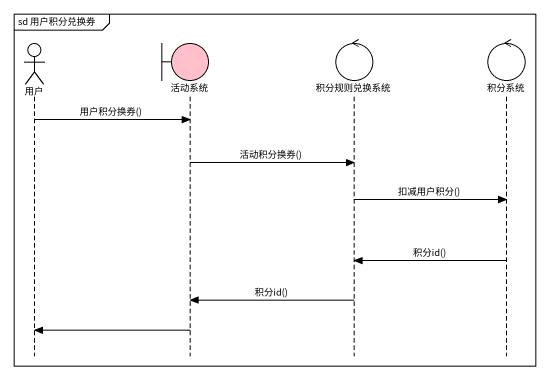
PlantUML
@startuml
mainframe sd 用户积分兑换券
hide footbox
actor 用户
boundary 活动系统 #FFC0CB
control 积分规则兑换系统
control 积分系统

用户 -> 活动系统 : 用户积分换券()
活动系统 -> 积分规则兑换系统 : 活动积分换券()
积分规则兑换系统 -> 积分系统 : 扣减用户积分()
积分系统 -> 积分规则兑换系统 : 积分id()
积分规则兑换系统 -> 活动系统 : 积分id()
活动系统 -> 用户
@enduml
